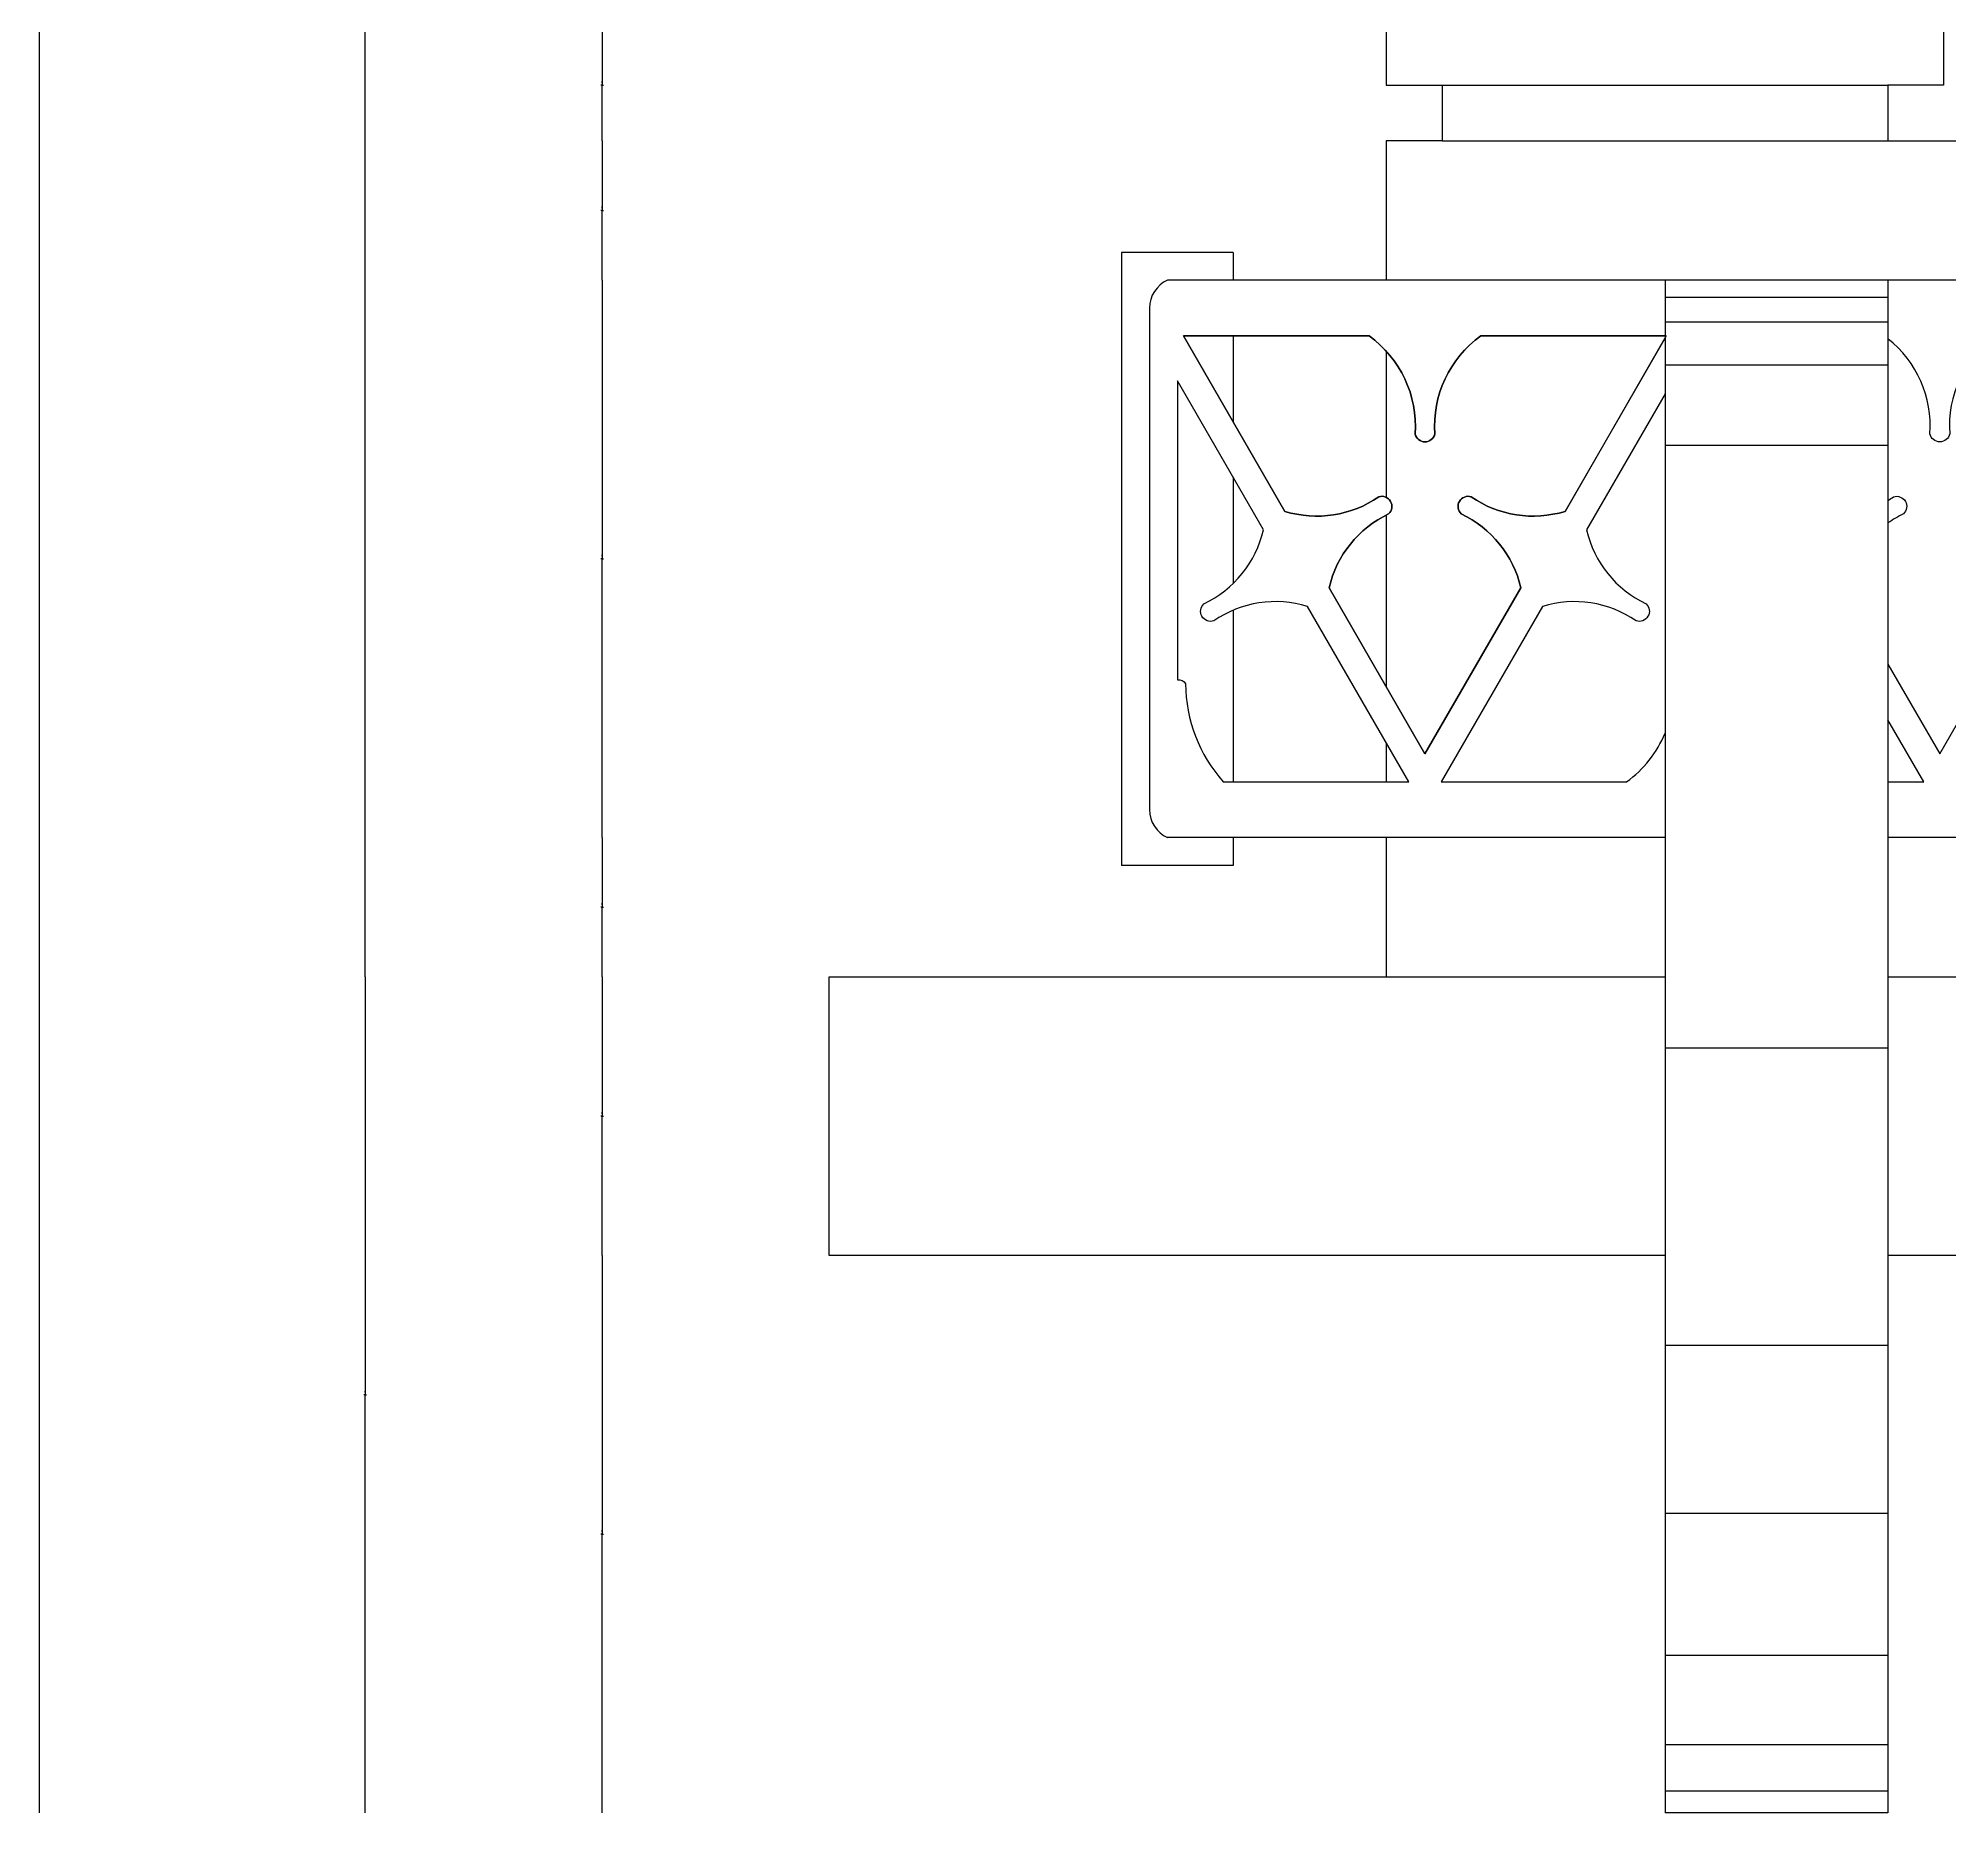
# Model space of a CAD drawing. Header units: metres. Extents: x 237 to 5358, y 156 to 7022.
# Drawn here: x 237 to 923, y 3462 to 4099 of the extents above; entities that cross this region are included whole.
import ezdxf

# ---------------------------------------------------------------- set-up
doc = ezdxf.new("R2010")
doc.units = ezdxf.units.M
for name, color, linetype in [('3', 3, 'Continuous'), ('4', 4, 'Continuous'), ('7', 7, 'Continuous'), ('DIM', 3, 'Continuous')]:
    doc.layers.add(name, color=color, linetype=linetype)
doc.dimstyles.get("Standard").update_dxf_attribs({"dimtxt": 2.5, "dimasz": 2.5, "dimexe": 1.25, "dimexo": 0.625, "dimtad": 1, "dimcen": 2.5, "dimazin": 3, "dimtfac": 1, "dimtmove": 0, "dimatfit": 3})

# ---------------------------------------------------------------- blocks, each defined once
blk = doc.blocks.new('*D37')
for p, q in [((237.07, 6342.08), (237.07, 4902.08)), ((236.82, 4902.08), (236.57, 4902.08)), ((237.07, 3462.08), (237.07, 4902.08)), ((237.07, 4902.08), (237.07, 4902.08)), ((237.32, 4902.08), (237.57, 4902.08))]:
    blk.add_line(p, q)
at = {"layer": 'Defpoints'}
for p in [(237.07, 6342.08), (237.07, 4902.08), (237.07, 3462.08)]:
    blk.add_point(p, dxfattribs=at)
at = {"layer": 'DIM', "insert": (237.07, 4903.205), "char_height": 1, "attachment_point": 5}
blk.add_mtext('0', dxfattribs=at)
blk = doc.blocks.new('*D38')
for p, q in [((353.91, 6082.08), (353.91, 4922.08)), ((353.66, 4922.08), (353.41, 4922.08)), ((353.91, 3762.08), (353.91, 4922.08)), ((353.91, 4922.08), (353.91, 4922.08)), ((354.16, 4922.08), (354.41, 4922.08))]:
    blk.add_line(p, q)
at = {"layer": 'Defpoints'}
for p in [(353.91, 6082.08), (353.91, 4922.08), (353.91, 3762.08)]:
    blk.add_point(p, dxfattribs=at)
at = {"layer": 'DIM', "insert": (353.91, 4923.205), "char_height": 1, "attachment_point": 5}
blk.add_mtext('0', dxfattribs=at)
blk = doc.blocks.new('*D39')
for p, q in [((438.92, 4062.08), (438.92, 4037.08)), ((438.67, 4037.08), (438.42, 4037.08)), ((438.92, 4012.08), (438.92, 4037.08)), ((438.92, 4037.08), (438.92, 4037.08)), ((439.17, 4037.08), (439.42, 4037.08))]:
    blk.add_line(p, q)
at = {"layer": 'Defpoints'}
for p in [(438.92, 4062.08), (438.92, 4037.08), (438.92, 4012.08)]:
    blk.add_point(p, dxfattribs=at)
at = {"layer": 'DIM', "insert": (438.92, 4038.205), "char_height": 1, "attachment_point": 5}
blk.add_mtext('0', dxfattribs=at)
blk = doc.blocks.new('*D40')
for p, q in [((438.92, 3812.08), (438.92, 3787.08)), ((438.67, 3787.08), (438.42, 3787.08)), ((438.92, 3762.08), (438.92, 3787.08)), ((438.92, 3787.08), (438.92, 3787.08)), ((439.17, 3787.08), (439.42, 3787.08))]:
    blk.add_line(p, q)
at = {"layer": 'Defpoints'}
for p in [(438.92, 3812.08), (438.92, 3787.08), (438.92, 3762.08)]:
    blk.add_point(p, dxfattribs=at)
at = {"layer": 'DIM', "insert": (438.92, 3788.205), "char_height": 1, "attachment_point": 5}
blk.add_mtext('0', dxfattribs=at)
blk = doc.blocks.new('*D41')
for p, q in [((438.92, 4102.08), (438.92, 4082.08)), ((438.67, 4082.08), (438.42, 4082.08)), ((438.92, 4062.08), (438.92, 4082.08)), ((438.92, 4082.08), (438.92, 4082.08)), ((439.17, 4082.08), (439.42, 4082.08))]:
    blk.add_line(p, q)
at = {"layer": 'Defpoints'}
for p in [(438.92, 4102.08), (438.92, 4082.08), (438.92, 4062.08)]:
    blk.add_point(p, dxfattribs=at)
at = {"layer": 'DIM', "insert": (438.92, 4083.205), "char_height": 1, "attachment_point": 5}
blk.add_mtext('0', dxfattribs=at)
blk = doc.blocks.new('*D42')
for p, q in [((438.92, 4012.08), (438.92, 3912.08)), ((438.67, 3912.08), (438.42, 3912.08)), ((438.92, 3812.08), (438.92, 3912.08)), ((438.92, 3912.08), (438.92, 3912.08)), ((439.17, 3912.08), (439.42, 3912.08))]:
    blk.add_line(p, q)
at = {"layer": 'Defpoints'}
for p in [(438.92, 4012.08), (438.92, 3912.08), (438.92, 3812.08)]:
    blk.add_point(p, dxfattribs=at)
at = {"layer": 'DIM', "insert": (438.92, 3913.205), "char_height": 1, "attachment_point": 5}
blk.add_mtext('0', dxfattribs=at)
blk = doc.blocks.new('*D43')
for p, q in [((438.92, 3762.08), (438.92, 3712.08)), ((438.67, 3712.08), (438.42, 3712.08)), ((438.92, 3662.08), (438.92, 3712.08)), ((438.92, 3712.08), (438.92, 3712.08)), ((439.17, 3712.08), (439.42, 3712.08))]:
    blk.add_line(p, q)
at = {"layer": 'Defpoints'}
for p in [(438.92, 3762.08), (438.92, 3712.08), (438.92, 3662.08)]:
    blk.add_point(p, dxfattribs=at)
at = {"layer": 'DIM', "insert": (438.92, 3713.205), "char_height": 1, "attachment_point": 5}
blk.add_mtext('0', dxfattribs=at)
blk = doc.blocks.new('*D44')
for p, q in [((438.92, 3662.08), (438.92, 3562.08)), ((438.67, 3562.08), (438.42, 3562.08)), ((438.92, 3462.08), (438.92, 3562.08)), ((438.92, 3562.08), (438.92, 3562.08)), ((439.17, 3562.08), (439.42, 3562.08))]:
    blk.add_line(p, q)
at = {"layer": 'Defpoints'}
for p in [(438.92, 3662.08), (438.92, 3562.08), (438.92, 3462.08)]:
    blk.add_point(p, dxfattribs=at)
at = {"layer": 'DIM', "insert": (438.92, 3563.205), "char_height": 1, "attachment_point": 5}
blk.add_mtext('0', dxfattribs=at)
blk = doc.blocks.new('*D45')
for p, q in [((353.91, 3762.08), (353.91, 3612.08)), ((353.66, 3612.08), (353.41, 3612.08)), ((353.91, 3462.08), (353.91, 3612.08)), ((353.91, 3612.08), (353.91, 3612.08)), ((354.16, 3612.08), (354.41, 3612.08))]:
    blk.add_line(p, q)
at = {"layer": 'Defpoints'}
for p in [(353.91, 3762.08), (353.91, 3612.08), (353.91, 3462.08)]:
    blk.add_point(p, dxfattribs=at)
at = {"layer": 'DIM', "insert": (353.91, 3613.205), "char_height": 1, "attachment_point": 5}
blk.add_mtext('0', dxfattribs=at)

msp = doc.modelspace()

# ---------------------------------------------------------------- linework, layer by layer
at = {"layer": '3'}
for p, q in [((740.35, 4082.08), (900.35, 4082.08)), ((740.35, 4062.08), (900.35, 4062.08)), ((900.36, 4005.92), (820.36, 4005.92)), ((900.36, 3997.06), (820.36, 3997.06)), ((665.36, 3992.08), (665.36, 3961.35)), ((900.36, 3981.56), (820.36, 3981.56)), ((900.36, 3952.76), (820.36, 3952.76)), ((665.36, 3941.35), (665.36, 3903.23)), ((665.36, 3893.61), (665.36, 3832.08)), ((665.36, 3812.08), (665.36, 3802.08)), ((900.36, 3736.46), (820.36, 3736.46)), ((900.36, 3629.75), (820.36, 3629.75)), ((900.36, 3569.52), (820.36, 3569.52)), ((900.36, 3518.57), (820.36, 3518.57)), ((900.36, 3486.45), (820.36, 3486.45)), ((900.36, 3469.83), (820.36, 3469.83))]:
    msp.add_line(p, q, dxfattribs=at)
for points in [[(820.36, 3992.08), (754.22, 3992.08, 0.26), (737.77, 3956.92, -0.8), (730.67, 3956.92, 0.26), (714.22, 3992.08), (647.62, 3992.08), (683.96, 3929.13, 0.23), (717.64, 3934.36, -0.8), (721.19, 3928.21, 0.23), (699.82, 3901.66), (734.22, 3842.08), (768.62, 3901.66, 0.23), (747.25, 3928.21, -0.8), (750.8, 3934.36, 0.23), (784.48, 3929.13), (820.36, 3991.27)], [(900.36, 3874.32), (918.97, 3842.08), (953.37, 3901.66, 0.23), (932, 3928.21, -0.8), (935.55, 3934.36, 0.23), (969.23, 3929.13), (1005.58, 3992.08), (938.97, 3992.08, 0.26), (922.52, 3956.92, -0.8), (915.42, 3956.92, 0.25), (900.36, 3991.05, 0.25)], [(820.36, 3971.27), (792.2, 3922.5, 0.23), (813.57, 3895.95, -0.8), (810.02, 3889.8, 0.23), (776.34, 3895.03), (739.99, 3832.08), (806.6, 3832.08, 0.14), (820.36, 3849.51)], [(900.36, 3933.05, 0.02), (902.39, 3934.36, -0.8), (905.94, 3928.21, 0.04), (900.36, 3924.96)]]:
    msp.add_lwpolyline(points, format="xyb", dxfattribs=at)
for points in [[(784.48, 3929.13, -0.23), (750.8, 3934.36, 0.8), (747.25, 3928.21, -0.23), (768.62, 3901.66), (734.22, 3842.08), (699.82, 3901.66, -0.23), (721.19, 3928.21, 0.8), (717.64, 3934.36, -0.23), (683.96, 3929.13), (647.62, 3992.08), (714.22, 3992.08, -0.26), (730.67, 3956.92, 0.8), (737.77, 3956.92, -0.26), (754.22, 3992.08), (820.82, 3992.08)], [(676.24, 3922.5), (645.36, 3975.99), (645.36, 3868.62, -0.37), (648.26, 3867.23, 0.18), (661.84, 3832.08), (728.45, 3832.08), (692.1, 3895.03), (692.1, 3895.03, 0.23), (658.42, 3889.8, -0.8), (654.87, 3895.95, 0.23)]]:
    msp.add_lwpolyline(points, format="xyb", close=True, dxfattribs=at)
msp.add_lwpolyline([(900.36, 3832.08), (913.2, 3832.08), (900.36, 3854.32)], dxfattribs=at)
msp.add_arc((646.31, 4002.08), 10.95, 114.08, 180, dxfattribs=at)
at = {"layer": '4'}
for points in [[(2780.35, 4012.08), (2780.35, 4062.08), (2760.35, 4062.08), (2760.35, 4082.08), (2780.35, 4082.08), (2780.35, 4102.08), (2760.35, 4102.08), (2760.35, 6342.08), (740.35, 6342.08), (740.35, 4102.08), (720.35, 4102.08), (720.35, 4082.08), (740.35, 4082.08), (740.35, 4062.08), (720.35, 4062.08), (720.35, 4012.08)], [(2500.35, 4062.08), (2600.35, 4062.08), (2600.35, 4082.08), (2580.35, 4082.08), (2580.35, 4102.08), (2600.35, 4102.08), (2600.35, 6182.08), (900.35, 6182.08), (900.35, 4102.08), (920.35, 4102.08), (920.35, 4082.08), (900.35, 4082.08), (900.35, 4062.08), (1000.35, 4062.08)], [(720.35, 3986.7), (720.35, 3934.15)], [(720.35, 3927.8), (720.35, 3866.09)], [(720.35, 3846.09), (720.35, 3832.08)], [(720.35, 3812.08), (720.35, 3762.08)], [(820.36, 3662.08), (520.35, 3662.08), (520.35, 3762.08), (820.36, 3762.08)], [(900.36, 3762.08), (2600.35, 3762.08)], [(2600.35, 3662.08), (900.36, 3662.08)]]:
    msp.add_lwpolyline(points, dxfattribs=at)
at = {"layer": '7'}
for p, q in [((625.36, 4022.08), (625.36, 3802.08)), ((665.36, 4022.08), (625.36, 4022.08)), ((665.36, 4022.08), (665.36, 4012.08)), ((2858.87, 4012.08), (641.84, 4012.08)), ((820.36, 4012.08), (820.36, 3462.08)), ((900.36, 4012.08), (900.36, 3462.08)), ((635.36, 4002.08), (635.36, 3822.08)), ((820.36, 3812.08), (641.84, 3812.08)), ((2600.35, 3812.08), (900.36, 3812.08)), ((665.36, 3802.08), (625.36, 3802.08)), ((900.36, 3462.08), (820.36, 3462.08))]:
    msp.add_line(p, q, dxfattribs=at)
msp.add_arc((646.31, 3822.08), 10.95, 180, 245.92, dxfattribs=at)

# ---------------------------------------------------------------- dimensions: what is measured, and where the dimension line sits
at = {"layer": 'DIM'}
for base, p1, p2, picture, middle in [((237.07, 4902.08), (237.07, 6342.08), (237.07, 3462.08), '*D37', (237.07, 4903.205)), ((353.91, 4922.08), (353.91, 6082.08), (353.91, 3762.08), '*D38', (353.91, 4923.205)), ((438.92, 4082.08), (438.92, 4102.08), (438.92, 4062.08), '*D41', (438.92, 4083.205)), ((438.92, 4037.08), (438.92, 4062.08), (438.92, 4012.08), '*D39', (438.92, 4038.205)), ((438.92, 3912.08), (438.92, 4012.08), (438.92, 3812.08), '*D42', (438.92, 3913.205)), ((438.92, 3787.08), (438.92, 3812.08), (438.92, 3762.08), '*D40', (438.92, 3788.205)), ((353.91, 3612.08), (353.91, 3762.08), (353.91, 3462.08), '*D45', (353.91, 3613.205)), ((438.92, 3712.08), (438.92, 3762.08), (438.92, 3662.08), '*D43', (438.92, 3713.205)), ((438.92, 3562.08), (438.92, 3662.08), (438.92, 3462.08), '*D44', (438.92, 3563.205))]:
    dim = msp.add_linear_dim(base=base, p1=p1, p2=p2, dimstyle='Standard', dxfattribs=at)
    dim.commit()
    dim.dimension.update_dxf_attribs({"geometry": picture, "text_midpoint": middle})

doc.saveas('drawing.dxf')
